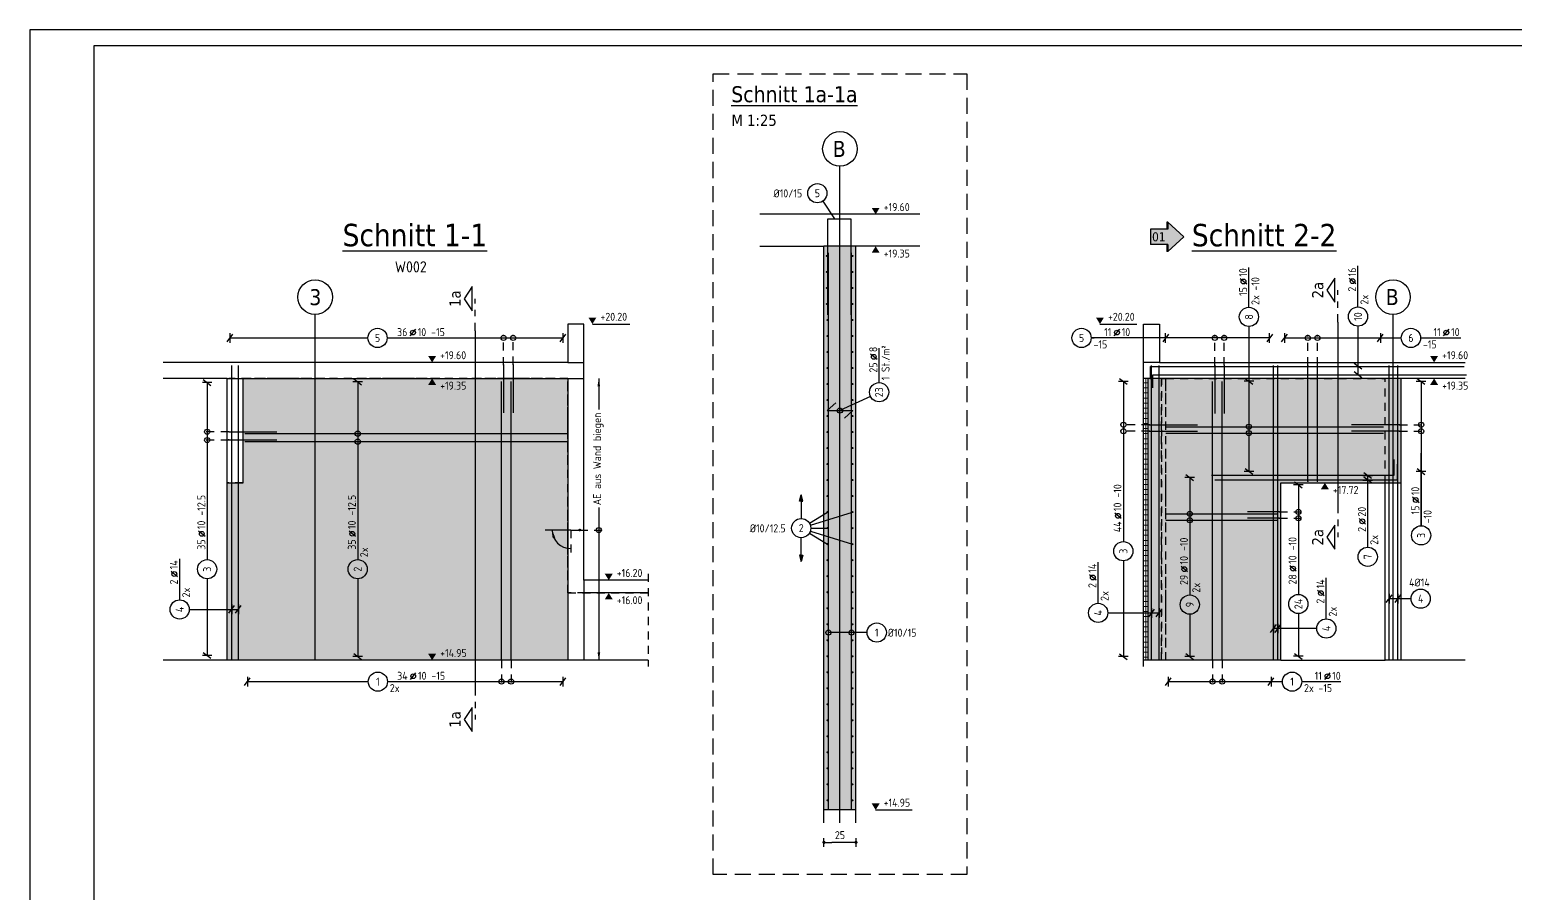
# Model space of a CAD drawing. Extents: x 0 to 76.6, y -11.8 to 29.7.
# Drawn here: x 0 to 23.21, y 16.22 to 29.7 of the extents above; entities that cross this region are included whole.
import ezdxf
from ezdxf.enums import TextEntityAlignment as Align

# ---------------------------------------------------------------- set-up
doc = ezdxf.new("R2010")
doc.units = 0
doc.header["$LTSCALE"] = 0.5
doc.header["$PDMODE"] = 35
doc.header["$PDSIZE"] = 0.15
for name, pattern in [('AUSGEZOGEN', [1000.01, 1000, 0.01]), ('DASHDOTSMALL', [1.05, 0.5, -0.25, 0.05, -0.25]), ('DOT', [0.175, 0.05, -0.125]), ('HIDDEN', [0.375, 0.25, -0.125]), ('STRICHLINIE', [0.75, 0.5, -0.25]), ('STRICHPUNKT2', [0.55, 0.25, -0.125, 0.05, -0.125]), ('VERDECKT', [0.375, 0.25, -0.125])]:
    doc.linetypes.add(name, pattern=pattern)
for name, color, linetype in [('ACHSEN', 7, 'Continuous'), ('AFU', 7, 'Continuous'), ('BETON', 7, 'Continuous'), ('DETAIL', 7, 'Continuous'), ('DRUEBER', 7, 'Continuous'), ('grau_dunkel', 7, 'Continuous'), ('grau_hell', 7, 'Continuous'), ('grau_mittel', 7, 'Continuous'), ('HILFE', 7, 'Continuous'), ('index', 7, 'Continuous'), ('koten', 7, 'Continuous'), ('MASSE', 7, 'Continuous'), ('OBJEKT', 7, 'Continuous'), ('RAHMEN', 7, 'Continuous'), ('RND', 7, 'Continuous'), ('RND_BILD', 7, 'Continuous'), ('SCHNITTE', 7, 'Continuous'), ('SFP_Achsen', 7, 'Continuous'), ('TEXT', 7, 'Continuous'), ('VERDECKT', 7, 'Continuous')]:
    doc.layers.add(name, color=color, linetype=linetype)
doc.layers.add('NOPLOT', color=7, linetype='Continuous', plot=False)
doc.layers.add('zila_01_rb_02_stb-fertig_05_schraff', color=144, linetype='Continuous', lineweight=9)
doc.styles.add('helv', font='tahoma.ttf')
doc.styles.add('txt', font='isocp.shx')
doc.linetypes.add('AFU_50K', pattern='A,0.15,["/",Standard,S=0.2,R=0,X=-0.01,Y=-0.1],0.07,["/",Standard,S=0.2,R=0,X=-0.01,Y=-0.1],0.15', length=0.37)
doc.linetypes.add('AFU_50L', pattern='A,0.75,["/",Standard,S=0.2,R=0,X=-0.01,Y=-0.1],0.07,["/",Standard,S=0.2,R=0,X=-0.01,Y=-0.1],0.75', length=1.57)
doc.linetypes.add('AFU_50M', pattern='A,0.45,["/",Standard,S=0.2,R=0,X=-0.01,Y=-0.1],0.07,["/",Standard,S=0.2,R=0,X=-0.01,Y=-0.1],0.45', length=0.97)
doc.dimstyles.new('DOT_I', dxfattribs={"dimscale": 0.5, "dimtxt": 0.25, "dimasz": 0.25, "dimexe": 0.1, "dimexo": 0.3, "dimgap": 0.1, "dimtad": 1, "dimdec": 3, "dimzin": 3, "dimtxsty": 'txt', "dimblk": 'DOT', "dimblk1": 'DOT', "dimblk2": 'DOT', "dimsah": 1, "dimcen": 0.1, "dimse1": 1, "dimse2": 1, "dimazin": 0, "dimtfac": 1, "dimtdec": 4, "dimtix": 1, "dimtmove": 2, "dimatfit": 3, "dimfxl": 0, "dimtvp": 1, "dimtolj": 1, "dimtzin": 0, "dimarcsym": 0})

# ---------------------------------------------------------------- blocks, each defined once
blk = doc.blocks.new('okrd_o')
at = {"layer": 'koten', "color": 7, "linetype": 'Continuous'}
blk.add_solid([(-0.125, 0.202), (0.125, 0.202), (0, 0)], dxfattribs=at)
at = {"layer": 'koten', "style": 'txt'}
blk.add_attdef('OKRD', (0.25, 0.1), '', height=0.25, dxfattribs=at)
blk = doc.blocks.new('okrd_u')
at = {"layer": 'koten', "color": 7, "linetype": 'Continuous'}
blk.add_solid([(-0.125, -0.202), (0.125, -0.202), (0, 0)], dxfattribs=at)
at = {"layer": 'koten', "style": 'txt'}
blk.add_attdef('OKRD', (0.25, -0.35), '', height=0.25, dxfattribs=at)
blk = doc.blocks.new('SCHN-2')
at = {"layer": 'SCHNITTE', "color": 6, "linetype": 'Continuous'}
blk.add_lwpolyline([(0.378, 0.088), (0, 0.34), (-0.378, 0.088)], close=True, dxfattribs=at)
at = {"layer": 'SCHNITTE', "color": 1, "linetype": 'DASHDOTSMALL', "style": 'helv'}
blk.add_attdef('SCHN-2', text='', height=0.35, dxfattribs=at).set_placement((0, 0.45), align=Align.CENTER)
blk = doc.blocks.new('PFEIL')
at = {"color": 7, "linetype": 'Continuous'}
blk.add_solid([(-1, -0.17), (-1, 0.17), (0, 0)], dxfattribs=at)
blk = doc.blocks.new('lei_gre')
at = {"layer": 'RND', "color": 7, "linetype": 'Continuous'}
for p, q in [((-0.09, -0.12), (0.09, 0.12)), ((0, 0.15), (0, -0.15))]:
    blk.add_line(p, q, dxfattribs=at)
blk = doc.blocks.new('RND_LEI')
at = {"layer": 'RND', "color": 7, "linetype": 'Continuous'}
blk.add_line((1.022, 0.066), (1.19, 0.27), dxfattribs=at)
for centre, radius in [((0, 0), 0.3), ((1.106, 0.168), 0.075)]:
    blk.add_circle(centre, radius, dxfattribs=at)
at = {"layer": 'RND', "color": 7, "linetype": 'Continuous', "style": 'txt'}
blk.add_attdef('POSL', text='', height=0.25, dxfattribs=at).set_placement((0, 0), align=Align.MIDDLE)
blk.add_attdef('ANZ', text='', height=0.25, dxfattribs=at).set_placement((0.931, 0.057), align=Align.RIGHT)
for tag, p in [('DUM', (1.253, 0.057)), ('ABSTD', (1.674, 0.057)), ('POSTXT', (0.374, -0.327))]:
    blk.add_attdef(tag, p, '', height=0.25, dxfattribs=at)
blk = doc.blocks.new('DOT')
at = {"layer": 'MASSE', "color": 7, "linetype": 'Continuous'}
for p, q in [((0, 0), (-1, 0)), ((0, 0.54), (0, -0.54))]:
    blk.add_line(p, q, dxfattribs=at)
at = {"layer": 'MASSE', "color": 7, "linetype": 'Continuous', "const_width": 0.2}
blk.add_lwpolyline([(-0.1, 0, 1), (0.1, 0, 1)], format="xyb", close=True, dxfattribs=at)
blk = doc.blocks.new('*D36')
at = {"layer": 'Defpoints', "color": 0, "linetype": 'AUSGEZOGEN', "transparency": 16777216}
for p in [(12.408, 17.011), (12.408, 17.011), (12.908, 17.011)]:
    blk.add_point(p, dxfattribs=at)
at = {"layer": 'MASSE', "color": 0, "linetype": 'AUSGEZOGEN', "lineweight": -2, "transparency": 16777216}
blk.add_line((12.783, 17.011), (12.533, 17.011), dxfattribs=at)
at = {"layer": 'MASSE', "color": 0, "linetype": 'AUSGEZOGEN', "lineweight": -2, "transparency": 16777216, "xscale": 0.125, "yscale": 0.125, "zscale": 0.125, "rotation": 180}
blk.add_blockref('DOT', (12.408, 17.011), dxfattribs=at)
at = {"layer": 'MASSE', "color": 0, "linetype": 'AUSGEZOGEN', "lineweight": -2, "transparency": 16777216, "xscale": 0.125, "yscale": 0.125, "zscale": 0.125}
blk.add_blockref('DOT', (12.908, 17.011), dxfattribs=at)
at = {"layer": 'MASSE', "color": 0, "linetype": 'AUSGEZOGEN', "transparency": 16777216, "insert": (12.658, 17.124), "char_height": 0.125, "attachment_point": 5, "style": 'txt'}
blk.add_mtext('\\A1;25', dxfattribs=at)
blk = doc.blocks.new('RND_HIN')
at = {"layer": 'RND', "color": 7, "linetype": 'Continuous'}
blk.add_circle((0, 0), 0.3, dxfattribs=at)
at = {"layer": 'RND', "color": 7, "linetype": 'Continuous', "style": 'txt'}
blk.add_attdef('POSI', text='', height=0.25, dxfattribs=at).set_placement((0, 0), align=Align.MIDDLE)
blk = doc.blocks.new('Pfeillinie')
at = {"layer": 'TEXT', "linetype": 'Continuous'}
blk.add_hatch(color=7, dxfattribs=at).paths.add_polyline_path([(0, 0), (-0.8, 0.2), (-0.8, 0), (-0.8, -0.2)])
at = {"layer": 'TEXT', "color": 7, "linetype": 'Continuous'}
for p, q in [((-0.8, 0), (-0.8, 0.2)), ((-0.8, 0.2), (0, 0)), ((-0.8, 0), (-0.8, -0.2)), ((-0.8, -0.2), (0, 0))]:
    blk.add_line(p, q, dxfattribs=at)
blk = doc.blocks.new('A1-35-0')
at = {"layer": 'RAHMEN'}
for p, q in [((118.9, 59.4), (0, 59.4)), ((0, 59.4), (0, 0))]:
    blk.add_line(p, q, dxfattribs=at)
at = {"layer": 'RAHMEN', "color": 5}
for p, q in [((118.4, 58.9), (2, 58.9)), ((2, 58.9), (2, 0.5))]:
    blk.add_line(p, q, dxfattribs=at)
blk = doc.blocks.new('hin_ind5')
at = {"layer": 'grau_hell', "linetype": 'AUSGEZOGEN'}
h = blk.add_hatch(color=9, dxfattribs=at)
h.dxf.hatch_style = 2
h.paths.add_polyline_path([(0, 0), (0.619, -0.577), (0.619, -0.3), (1.306, -0.3), (1.306, 0.3), (0.619, 0.3), (0.619, 0.577)])
h.paths.add_polyline_path([(0.34, -0.274), (1.311, -0.274), (1.311, 0.274), (0.34, 0.274)], flags=9)
at = {"layer": 'OBJEKT', "linetype": 'AUSGEZOGEN'}
for points in [[(0.619, 0.3), (0.66, 0.3), (0.66, 0.577), (0.619, 0.577)], [(0.619, -0.577), (0.66, -0.577), (0.66, -0.3), (0.619, -0.3)]]:
    blk.add_hatch(color=1, dxfattribs=at).paths.add_polyline_path(points)
at = {"layer": 'OBJEKT', "color": 1, "linetype": 'AUSGEZOGEN'}
for p, q in [((0, 0), (0.619, 0.577)), ((0, 0), (0.619, -0.577)), ((0.619, 0.577), (0.619, 0.3)), ((0.619, 0.577), (0.66, 0.577)), ((0.619, 0.3), (1.306, 0.3)), ((0.66, 0.577), (0.66, 0.3)), ((1.306, 0.3), (1.306, -0.3)), ((0.619, -0.3), (0.619, -0.577)), ((0.619, -0.3), (1.306, -0.3)), ((0.66, -0.3), (0.66, -0.577))]:
    blk.add_line(p, q, dxfattribs=at)
at = {"layer": 'OBJEKT', "color": 7, "linetype": 'AUSGEZOGEN'}
blk.add_line((0.619, -0.577), (0.66, -0.577), dxfattribs=at)
at = {"layer": 'index', "color": 1, "linetype": 'Continuous', "style": 'helv'}
blk.add_attdef('INDEX', text='', height=0.35, rotation=360, dxfattribs=at).set_placement((1.259, 0), align=Align.MIDDLE_RIGHT)

msp = doc.modelspace()

# ---------------------------------------------------------------- hatches: boundary and pattern name
at = {"layer": 'grau_dunkel'}
h = msp.add_hatch(color=21, dxfattribs=at)
h.paths.add_polyline_path([(21.4225, 24.255), (21.1725, 24.255), (21.1725, 22.625), (21.4225, 22.625)])
h.paths.add_polyline_path([(17.4725, 19.855), (17.6825, 19.855), (17.6825, 24.255), (17.4725, 24.255)])
h.paths.add_polyline_path([(17.7475, 24.255), (17.6825, 24.255), (17.6825, 19.855), (17.7475, 19.855)])
at = {"layer": 'grau_hell'}
for points in [[(3.3341, 24.255), (3.3341, 22.625), (3.0841, 22.625), (3.0841, 19.855), (8.4091, 19.855), (8.4091, 24.255)], [(21.1725, 22.625), (21.1725, 24.255), (17.7475, 24.255), (17.7475, 19.855), (19.5475, 19.855), (19.5475, 22.625)]]:
    msp.add_hatch(color=9, dxfattribs=at).paths.add_polyline_path(points)
at = {"layer": 'grau_mittel'}
msp.add_hatch(color=61, dxfattribs=at).paths.add_polyline_path([(12.408, 17.5178), (12.908, 17.5178), (12.908, 26.3178), (12.408, 26.3178)])
at = {"layer": 'zila_01_rb_02_stb-fertig_05_schraff', "linetype": 'AUSGEZOGEN'}
h = msp.add_hatch(dxfattribs=at)
h.set_pattern_fill('ANSI37', color=102, scale=0.025, angle=-45)
h.set_pattern_definition([(0, (-61.06712, -12.80148), (2e-17, 0.079375), []), (90, (-61.06712, -12.80148), (-0.079375, 3e-17), [])])
h.paths.add_polyline_path([(17.4725, 24.255), (17.3975, 24.255), (17.3975, 19.855), (17.4725, 19.855)])

# ---------------------------------------------------------------- linework, layer by layer
at = {"layer": 'ACHSEN', "color": 140, "linetype": 'AUSGEZOGEN'}
for p, q in [((12.658, 17.3178), (12.658, 27.5678)), ((4.4591, 19.855), (4.4591, 25.255)), ((21.2975, 19.855), (21.2975, 25.255))]:
    msp.add_line(p, q, dxfattribs=at)
at = {"layer": 'AFU', "color": 8, "linetype": 'AFU_50K'}
for p, q in [((12.908, 26.3178), (12.408, 26.3178)), ((8.4091, 24.505), (8.6591, 24.505)), ((17.6475, 24.505), (17.3975, 24.505)), ((3.0841, 22.625), (3.3341, 22.625)), ((21.1725, 22.625), (21.4225, 22.625)), ((21.4225, 19.855), (21.1725, 19.855)), ((12.908, 17.5178), (12.408, 17.5178))]:
    msp.add_line(p, q, dxfattribs=at)
at = {"layer": 'AFU', "color": 8, "linetype": 'AFU_50L'}
for p, q in [((3.0841, 24.255), (8.6591, 24.255)), ((8.4091, 24.255), (8.4091, 19.855)), ((21.4225, 24.255), (17.4725, 24.255)), ((8.6591, 21.105), (8.6591, 19.855)), ((9.6591, 20.905), (8.6591, 20.905)), ((9.6591, 19.855), (3.0841, 19.855)), ((19.5475, 19.855), (17.4725, 19.855))]:
    msp.add_line(p, q, dxfattribs=at)
at = {"layer": 'AFU', "color": 8, "linetype": 'AFU_50M'}
msp.add_line((3.3341, 22.625), (3.3341, 24.255), dxfattribs=at)
at = {"layer": 'BETON', "color": 6, "linetype": 'AUSGEZOGEN'}
for p, q in [((13.908, 26.8178), (11.408, 26.8178)), ((11.408, 26.3178), (12.408, 26.3178)), ((12.408, 17.3178), (12.408, 26.3178)), ((12.908, 17.3178), (12.908, 26.3178)), ((13.908, 26.3178), (12.908, 26.3178)), ((8.6591, 25.105), (8.4091, 25.105)), ((8.4091, 25.105), (8.4091, 24.505)), ((8.6591, 21.105), (8.6591, 25.105)), ((17.3975, 19.755), (17.3975, 25.105)), ((17.3975, 25.105), (17.6475, 25.105)), ((17.6475, 25.105), (17.6475, 24.505)), ((8.4091, 24.505), (2.0841, 24.505)), ((17.6475, 24.505), (22.4225, 24.505)), ((3.0841, 24.255), (2.0841, 24.255)), ((3.0841, 19.855), (3.0841, 24.255)), ((17.4725, 24.255), (17.3975, 24.255)), ((17.4725, 19.855), (17.4725, 24.255)), ((21.4225, 19.855), (21.4225, 24.255)), ((22.4225, 24.255), (21.4225, 24.255)), ((19.5475, 22.625), (21.1725, 22.625)), ((19.5475, 19.855), (19.5475, 22.625)), ((21.1725, 19.855), (21.1725, 22.625)), ((9.6591, 21.105), (8.6591, 21.105)), ((3.0841, 19.855), (2.0841, 19.855)), ((17.4725, 19.855), (17.3975, 19.855)), ((19.5475, 19.855), (21.1725, 19.855)), ((22.4225, 19.855), (21.4225, 19.855))]:
    msp.add_line(p, q, dxfattribs=at)
at = {"layer": 'DETAIL', "color": 102, "linetype": 'STRICHLINIE'}
msp.add_lwpolyline([(14.6383, 29.0115), (14.6383, 16.5097), (10.6795, 16.5097), (10.6795, 29.0115)], close=True, dxfattribs=at)
at = {"layer": 'DRUEBER', "color": 7, "linetype": 'DOT'}
for p, q in [((8.4091, 24.255), (3.0841, 24.255)), ((8.4091, 20.905), (8.4091, 24.255)), ((21.4225, 24.255), (17.6825, 24.255)), ((17.6825, 24.255), (17.6825, 19.855)), ((17.7475, 19.855), (17.7475, 24.255)), ((9.6591, 20.905), (8.4091, 20.905))]:
    msp.add_line(p, q, dxfattribs=at)
at = {"layer": 'HILFE', "color": 102, "linetype": 'AUSGEZOGEN'}
for p, q in [((8.7906, 25.105), (9.3741, 25.105)), ((16.7194, 25.105), (17.2946, 25.105)), ((13.2153, 17.5178), (13.7857, 17.5178))]:
    msp.add_line(p, q, dxfattribs=at)
at = {"layer": 'HILFE', "color": 102, "linetype": 'HIDDEN'}
msp.add_line((9.6591, 21.205), (9.6591, 19.755), dxfattribs=at)
at = {"layer": 'NOPLOT', "color": 191, "linetype": 'AUSGEZOGEN'}
for p, q in [((20.4334, 25.1334), (20.4334, 22.2756)), ((6.9573, 25.0002), (6.9573, 19.4289))]:
    msp.add_line(p, q, dxfattribs=at)
at = {"layer": 'RND', "color": 102, "linetype": 'AUSGEZOGEN'}
for p, q in [((12.3878, 27.0221), (12.57, 26.7478)), ((20.75, 25.0715), (20.75, 24.3107)), ((13.1343, 23.9745), (12.658, 23.7528)), ((20.9026, 22.2607), (20.9026, 22.7382)), ((12.1809, 21.9956), (12.462, 22.1674)), ((12.1961, 21.9621), (12.854, 22.1674)), ((12.1809, 21.8392), (12.462, 21.6674)), ((12.1961, 21.8727), (12.854, 21.6674)), ((12.2029, 21.9174), (12.462, 21.9174)), ((21.5799, 20.8154), (21.2372, 20.8154)), ((2.493, 20.648), (3.2605, 20.648)), ((16.8414, 20.5938), (17.6431, 20.5938)), ((13.0822, 20.2872), (12.478, 20.2872)), ((20.1053, 20.3503), (19.4305, 20.3503))]:
    msp.add_line(p, q, dxfattribs=at)
at = {"layer": 'RND', "color": 7, "linetype": 'AUSGEZOGEN'}
for p, q in [((20.75, 25.3715), (20.75, 26.0115)), ((19.0464, 25.3659), (19.0464, 25.9891)), ((19.0464, 25.0659), (19.0464, 24.2114)), ((3.1272, 24.8874), (5.2844, 24.8874)), ((5.5844, 24.8874), (8.3296, 24.8874)), ((17.745, 24.8874), (16.5823, 24.8874)), ((16.5823, 24.8874), (16.6308, 24.8874)), ((19.3688, 24.8874), (17.745, 24.8874)), ((19.6024, 24.8874), (21.1012, 24.8874)), ((21.1012, 24.8874), (21.4274, 24.8874)), ((21.7274, 24.8874), (22.3571, 24.8874)), ((13.2695, 24.1894), (13.2695, 24.7294)), ((2.7719, 24.1918), (2.7719, 21.4256)), ((5.1236, 24.2022), (5.1236, 21.4265)), ((17.0848, 24.209), (17.0848, 21.7071)), ((19.0464, 24.2114), (19.0464, 22.8043)), ((21.7367, 24.2096), (21.7367, 22.8022)), ((21.7367, 21.9542), (21.7367, 23.0905)), ((21.7367, 22.8022), (21.7367, 21.9542)), ((18.1223, 22.7088), (18.1223, 20.8735)), ((19.819, 22.5936), (19.819, 20.8827)), ((20.9026, 21.6207), (20.9026, 22.2607)), ((2.343, 20.798), (2.343, 21.438)), ((16.6914, 20.7438), (16.6914, 21.3838)), ((17.0848, 21.4071), (17.0848, 19.9115)), ((2.7719, 21.1256), (2.7719, 19.9296)), ((5.1236, 21.1265), (5.1236, 19.9126)), ((20.2553, 20.5003), (20.2553, 21.1403)), ((18.1223, 20.5735), (18.1223, 19.9127)), ((19.819, 20.5827), (19.819, 19.9176)), ((3.4006, 19.5207), (5.2888, 19.5207)), ((5.5888, 19.5207), (8.3299, 19.5207)), ((17.786, 19.5207), (19.3924, 19.5207)), ((19.3924, 19.5207), (19.5706, 19.5207)), ((19.8706, 19.5207), (20.4803, 19.5207))]:
    msp.add_line(p, q, dxfattribs=at)
at = {"layer": 'RND', "color": 102, "linetype": 'VERDECKT'}
for p, q in [((7.4019, 24.4638), (7.4019, 24.9374)), ((7.5519, 24.47), (7.5519, 24.9374)), ((18.5119, 24.46), (18.5119, 24.9374)), ((18.6619, 24.46), (18.6619, 24.9374)), ((19.9657, 24.46), (19.9657, 24.9374)), ((20.1157, 24.46), (20.1157, 24.9374)), ((17.4925, 23.5311), (17.0366, 23.5311)), ((21.3975, 23.5311), (21.7867, 23.5311)), ((3.1091, 23.423), (2.7219, 23.423)), ((3.1091, 23.2918), (2.7219, 23.2918)), ((17.4925, 23.4311), (17.0366, 23.4311)), ((21.3975, 23.4311), (21.7867, 23.4311)), ((19.5225, 22.1712), (19.869, 22.1712)), ((19.5225, 22.0712), (19.869, 22.0712)), ((8.5922, 21.8879), (8.9399, 21.8879)), ((7.369, 19.855), (7.369, 19.4707)), ((7.519, 19.855), (7.519, 19.4707)), ((18.479, 19.855), (18.479, 19.4707)), ((18.629, 19.855), (18.629, 19.4707))]:
    msp.add_line(p, q, dxfattribs=at)
at = {"layer": 'RND', "color": 7, "linetype": 'VERDECKT'}
msp.add_line((8.4524, 21.8879), (8.5922, 21.8879), dxfattribs=at)
at = {"layer": 'RND', "color": 1, "linetype": 'AUSGEZOGEN'}
for points in [[(12.468, 25.2478), (12.468, 26.7478), (12.828, 26.7478), (12.828, 25.2478)], [(12.478, 17.5178), (12.478, 26.2178)], [(12.838, 17.5178), (12.838, 26.2178)], [(3.1558, 19.855), (3.1558, 24.455)], [(3.2605, 19.855), (3.2605, 24.455)], [(7.4019, 24.47), (7.4019, 23.72)], [(7.5519, 24.47), (7.5519, 23.72)], [(17.5107, 24.2424), (17.5107, 24.4424), (22.4107, 24.4424)], [(17.5265, 19.855), (17.5265, 24.455)], [(17.6431, 19.855), (17.6431, 24.455)], [(18.5119, 24.46), (18.5119, 23.71)], [(18.6619, 24.46), (18.6619, 23.71)], [(19.4305, 19.855), (19.4305, 24.455)], [(19.5005, 19.855), (19.5005, 24.455)], [(19.9657, 22.65), (19.9657, 24.46)], [(20.1157, 22.65), (20.1157, 24.46)], [(21.2372, 19.855), (21.2372, 24.455)], [(21.375, 19.855), (21.375, 24.455)], [(7.369, 19.855), (7.369, 24.205)], [(7.519, 19.855), (7.519, 24.205)], [(17.548, 24.1107), (17.548, 24.3107), (22.448, 24.3107)], [(18.479, 19.855), (18.479, 24.205)], [(18.629, 19.855), (18.629, 24.205)], [(12.5923, 23.8723), (12.458, 23.7528), (12.858, 23.7528), (12.7277, 23.6321)], [(17.4925, 23.5311), (18.2425, 23.5311)], [(17.7475, 23.5011), (21.1475, 23.5011)], [(21.3975, 23.5311), (20.6475, 23.5311)], [(3.1091, 23.423), (3.8591, 23.423)], [(3.1091, 23.298), (3.8591, 23.298)], [(3.3591, 23.393), (8.4091, 23.393)], [(3.3591, 23.268), (8.4091, 23.268)], [(17.4925, 23.4311), (18.2425, 23.4311)], [(17.7475, 23.4011), (21.1475, 23.4011)], [(21.3975, 23.4311), (20.6475, 23.4311)], [(21.3118, 22.9882), (21.3118, 22.7382), (18.4618, 22.7382)], [(21.3618, 22.9182), (21.3618, 22.6682), (18.5118, 22.6682)], [(17.7475, 22.1411), (19.4975, 22.1411)], [(19.5225, 22.1712), (19.0225, 22.1712)], [(19.5225, 22.0712), (19.0225, 22.0712)], [(8.4524, 21.8879), (8.0524, 21.8879)], [(17.7475, 22.0411), (19.4975, 22.0411)]]:
    msp.add_lwpolyline(points, dxfattribs=at)
at = {"layer": 'RND', "color": 7, "linetype": 'AUSGEZOGEN'}
for points, const_width in [([(12.444, 26.1674, 1), (12.46, 26.1674, 1)], 0.016), ([(12.862, 26.1674, -1), (12.846, 26.1674, -1)], 0.016), ([(12.444, 25.9174, 1), (12.46, 25.9174, 1)], 0.016), ([(12.862, 25.9174, -1), (12.846, 25.9174, -1)], 0.016), ([(12.444, 25.6674, 1), (12.46, 25.6674, 1)], 0.016), ([(12.862, 25.6674, -1), (12.846, 25.6674, -1)], 0.016), ([(12.444, 25.4174, 1), (12.46, 25.4174, 1)], 0.016), ([(12.862, 25.4174, -1), (12.846, 25.4174, -1)], 0.016), ([(12.454, 25.1674, 1), (12.47, 25.1674, 1)], 0.016), ([(12.862, 25.1674, -1), (12.846, 25.1674, -1)], 0.016), ([(12.454, 24.9174, 1), (12.47, 24.9174, 1)], 0.016), ([(12.862, 24.9174, -1), (12.846, 24.9174, -1)], 0.016), ([(12.454, 24.6674, 1), (12.47, 24.6674, 1)], 0.016), ([(12.862, 24.6674, -1), (12.846, 24.6674, -1)], 0.016), ([(7.4019, 24.4763, 1), (7.4019, 24.4638, 1)], 0.0125), ([(7.5519, 24.4763, 1), (7.5519, 24.4638, 1)], 0.0125), ([(12.454, 24.4174, 1), (12.47, 24.4174, 1)], 0.016), ([(12.862, 24.4174, -1), (12.846, 24.4174, -1)], 0.016), ([(18.5119, 24.4663, 1), (18.5119, 24.4538, 1)], 0.0125), ([(18.6619, 24.4663, 1), (18.6619, 24.4538, 1)], 0.0125), ([(19.9657, 24.4663, 1), (19.9657, 24.4538, 1)], 0.0125), ([(20.1157, 24.4663, 1), (20.1157, 24.4538, 1)], 0.0125), ([(12.454, 24.1674, 1), (12.47, 24.1674, 1)], 0.016), ([(12.862, 24.1674, -1), (12.846, 24.1674, -1)], 0.016), ([(12.454, 23.9174, 1), (12.47, 23.9174, 1)], 0.016), ([(12.862, 23.9174, -1), (12.846, 23.9174, -1)], 0.016), ([(12.454, 23.6674, 1), (12.47, 23.6674, 1)], 0.016), ([(12.862, 23.6674, -1), (12.846, 23.6674, -1)], 0.016), ([(17.4925, 23.5374, 1), (17.4925, 23.5249, 1)], 0.0125), ([(17.4925, 23.4374, 1), (17.4925, 23.4249, 1)], 0.0125), ([(21.3975, 23.5374, -1), (21.3975, 23.5249, -1)], 0.0125), ([(21.3975, 23.4374, -1), (21.3975, 23.4249, -1)], 0.0125), ([(3.1091, 23.4293, 1), (3.1091, 23.4168, 1)], 0.0125), ([(3.1091, 23.3043, 1), (3.1091, 23.2918, 1)], 0.0125), ([(12.454, 23.4174, 1), (12.47, 23.4174, 1)], 0.016), ([(12.862, 23.4174, -1), (12.846, 23.4174, -1)], 0.016), ([(12.454, 23.1674, 1), (12.47, 23.1674, 1)], 0.016), ([(12.862, 23.1674, -1), (12.846, 23.1674, -1)], 0.016), ([(12.454, 22.9174, 1), (12.47, 22.9174, 1)], 0.016), ([(12.862, 22.9174, -1), (12.846, 22.9174, -1)], 0.016), ([(12.454, 22.6674, 1), (12.47, 22.6674, 1)], 0.016), ([(12.862, 22.6674, -1), (12.846, 22.6674, -1)], 0.016), ([(19.9657, 22.6563, 1), (19.9657, 22.6438, 1)], 0.0125), ([(20.1157, 22.6563, 1), (20.1157, 22.6438, 1)], 0.0125), ([(12.454, 22.4174, 1), (12.47, 22.4174, 1)], 0.016), ([(12.862, 22.4174, -1), (12.846, 22.4174, -1)], 0.016), ([(12.454, 22.1674, 1), (12.47, 22.1674, 1)], 0.016), ([(12.862, 22.1674, -1), (12.846, 22.1674, -1)], 0.016), ([(19.5225, 22.1775, -1), (19.5225, 22.165, -1)], 0.0125), ([(19.5225, 22.0775, -1), (19.5225, 22.065, -1)], 0.0125), ([(12.454, 21.9174, 1), (12.47, 21.9174, 1)], 0.016), ([(12.862, 21.9174, -1), (12.846, 21.9174, -1)], 0.016), ([(12.454, 21.6674, 1), (12.47, 21.6674, 1)], 0.016), ([(12.862, 21.6674, -1), (12.846, 21.6674, -1)], 0.016), ([(12.454, 21.4174, 1), (12.47, 21.4174, 1)], 0.016), ([(12.862, 21.4174, -1), (12.846, 21.4174, -1)], 0.016), ([(12.454, 21.1674, 1), (12.47, 21.1674, 1)], 0.016), ([(12.862, 21.1674, -1), (12.846, 21.1674, -1)], 0.016), ([(12.454, 20.9174, 1), (12.47, 20.9174, 1)], 0.016), ([(12.862, 20.9174, -1), (12.846, 20.9174, -1)], 0.016), ([(12.454, 20.6674, 1), (12.47, 20.6674, 1)], 0.016), ([(12.862, 20.6674, -1), (12.846, 20.6674, -1)], 0.016), ([(12.454, 20.4174, 1), (12.47, 20.4174, 1)], 0.016), ([(12.862, 20.4174, -1), (12.846, 20.4174, -1)], 0.016), ([(12.454, 20.1674, 1), (12.47, 20.1674, 1)], 0.016), ([(12.862, 20.1674, -1), (12.846, 20.1674, -1)], 0.016), ([(12.454, 19.9174, 1), (12.47, 19.9174, 1)], 0.016), ([(12.862, 19.9174, -1), (12.846, 19.9174, -1)], 0.016), ([(12.454, 19.6674, 1), (12.47, 19.6674, 1)], 0.016), ([(12.862, 19.6674, -1), (12.846, 19.6674, -1)], 0.016), ([(12.454, 19.4174, 1), (12.47, 19.4174, 1)], 0.016), ([(12.862, 19.4174, -1), (12.846, 19.4174, -1)], 0.016), ([(12.454, 19.1674, 1), (12.47, 19.1674, 1)], 0.016), ([(12.862, 19.1674, -1), (12.846, 19.1674, -1)], 0.016), ([(12.454, 18.9174, 1), (12.47, 18.9174, 1)], 0.016), ([(12.862, 18.9174, -1), (12.846, 18.9174, -1)], 0.016), ([(12.454, 18.6674, 1), (12.47, 18.6674, 1)], 0.016), ([(12.862, 18.6674, -1), (12.846, 18.6674, -1)], 0.016), ([(12.454, 18.4174, 1), (12.47, 18.4174, 1)], 0.016), ([(12.862, 18.4174, -1), (12.846, 18.4174, -1)], 0.016), ([(12.454, 18.1674, 1), (12.47, 18.1674, 1)], 0.016), ([(12.862, 18.1674, -1), (12.846, 18.1674, -1)], 0.016), ([(12.454, 17.9174, 1), (12.47, 17.9174, 1)], 0.016), ([(12.862, 17.9174, -1), (12.846, 17.9174, -1)], 0.016), ([(12.454, 17.6674, 1), (12.47, 17.6674, 1)], 0.016), ([(12.862, 17.6674, -1), (12.846, 17.6674, -1)], 0.016)]:
    msp.add_lwpolyline(points, format="xyb", close=True, dxfattribs=dict(at, const_width=const_width))
at = {"layer": 'RND', "color": 102, "linetype": 'AUSGEZOGEN'}
for points in [[(8.8899, 24.255), (8.8899, 23.772)], [(12.0529, 22.4398), (12.0529, 22.0674)], [(8.8899, 22.2391), (8.8899, 19.855)], [(12.0529, 21.395), (12.0529, 21.7674)]]:
    msp.add_lwpolyline(points, dxfattribs=at)
at = {"layer": 'RND', "color": 7, "linetype": 'VERDECKT'}
msp.add_lwpolyline([(8.4524, 21.8879), (8.4524, 21.4879)], dxfattribs=at)
at = {"layer": 'RND', "color": 7, "linetype": 'AUSGEZOGEN'}
for centre in [(7.4019, 24.8874), (7.5519, 24.8874), (18.5119, 24.8874), (18.6619, 24.8874), (19.9657, 24.8874), (20.1157, 24.8874), (12.658, 23.7528), (2.7719, 23.423), (17.0866, 23.5311), (17.0866, 23.4311), (19.0464, 23.5011), (19.0464, 23.4011), (21.7367, 23.5311), (21.7367, 23.4311), (2.7719, 23.2918), (5.1236, 23.393), (5.1236, 23.268), (18.1223, 22.1411), (18.1223, 22.0411), (19.819, 22.1712), (19.819, 22.0712), (8.8899, 21.8879), (12.478, 20.2872), (12.838, 20.2872), (7.369, 19.5207), (7.519, 19.5207), (18.479, 19.5207), (18.629, 19.5207)]:
    msp.add_circle(centre, 0.04, dxfattribs=at)
at = {"layer": 'RND', "color": 7, "linetype": 'VERDECKT'}
msp.add_circle((8.5922, 21.8879), 0.012, dxfattribs=at)
at = {"layer": 'RND', "color": 102, "linetype": 'AUSGEZOGEN'}
msp.add_arc((8.4524, 21.8879), 0.2904, 180, 270, dxfattribs=at)
at = {"layer": 'SCHNITTE', "color": 6, "linetype": 'STRICHPUNKT2'}
for p, q in [((20.4334, 25.1334), (20.4334, 25.6334)), ((6.9573, 25.0002), (6.9573, 25.5002)), ((20.4334, 22.2756), (20.4334, 21.7756)), ((6.9573, 19.4289), (6.9573, 18.9289))]:
    msp.add_line(p, q, dxfattribs=at)
at = {"layer": 'SFP_Achsen', "color": 7, "linetype": 'AUSGEZOGEN'}
for centre in [(12.658, 27.8383), (4.4591, 25.5255), (21.2975, 25.5255)]:
    msp.add_circle(centre, 0.2705, dxfattribs=at)
at = {"layer": 'VERDECKT', "color": 7, "linetype": 'VERDECKT'}
for p, q in [((8.4091, 24.255), (3.3341, 24.255)), ((3.3341, 22.625), (3.3341, 24.255)), ((8.4091, 20.905), (8.4091, 24.255)), ((17.7475, 24.255), (21.1725, 24.255)), ((8.4091, 20.905), (9.6591, 20.905))]:
    msp.add_line(p, q, dxfattribs=at)
at = {"layer": 'VERDECKT', "color": 7, "linetype": 'HIDDEN'}
for p, q in [((17.6825, 19.855), (17.6825, 24.255)), ((17.6825, 24.255), (17.7475, 24.255)), ((17.7475, 19.855), (17.7475, 24.255)), ((21.1725, 22.625), (21.1725, 24.255)), ((3.3341, 22.625), (3.0841, 22.625))]:
    msp.add_line(p, q, dxfattribs=at)

# ---------------------------------------------------------------- block references
at = {"layer": 'koten', "color": 7, "linetype": 'AUSGEZOGEN', "xscale": 0.5, "yscale": 0.5, "zscale": 0.5}
for name, p, values in [('okrd_o', (13.2153, 26.8178), {'OKRD': '+19.60'}), ('okrd_u', (13.2153, 26.3178), {'OKRD': '+19.35'}), ('okrd_o', (8.7906, 25.105), {'OKRD': '+20.20'}), ('okrd_o', (16.7194, 25.105), {'OKRD': '+20.20'}), ('okrd_o', (6.2868, 24.505), {'OKRD': '+19.60'}), ('okrd_o', (21.9396, 24.505), {'OKRD': '+19.60'}), ('okrd_u', (6.2868, 24.255), {'OKRD': '+19.35'}), ('okrd_u', (21.9396, 24.255), {'OKRD': '+19.35'}), ('okrd_u', (20.2331, 22.625), {'OKRD': '+17.72'}), ('okrd_o', (9.0458, 21.105), {'OKRD': '+16.20'}), ('okrd_u', (9.0458, 20.905), {'OKRD': '+16.00'}), ('okrd_o', (6.2868, 19.855), {'OKRD': '+14.95'}), ('okrd_o', (13.2153, 17.5178), {'OKRD': '+14.95'})]:
    msp.add_blockref(name, p, dxfattribs=at).add_auto_attribs(values)
at = {"layer": 'RAHMEN', "color": 7, "xscale": 0.5, "yscale": 0.5, "zscale": 0.5}
msp.add_blockref('A1-35-0', (0, 0), dxfattribs=at)
at = {"layer": 'RND', "color": 7, "linetype": 'AUSGEZOGEN', "xscale": 0.5, "yscale": 0.5, "zscale": 0.5}
for name, p, values in [('RND_HIN', (12.3048, 27.147), {'POSI': '5'}), ('RND_LEI', (5.4344, 24.8874), {'POSL': '5', 'DUM': '10', 'ANZ': '36', 'ABSTD': '-15'}), ('RND_LEI', (16.4323, 24.8874), {'POSL': '5', 'DUM': '10', 'ANZ': '11', 'POSTXT': '-15'}), ('RND_LEI', (21.5774, 24.8874), {'POSL': '6', 'DUM': '10', 'ANZ': '11', 'POSTXT': '-15'}), ('RND_HIN', (12.0529, 21.9174), {'POSI': '2'}), ('RND_HIN', (21.7299, 20.8154), {'POSI': '4'}), ('RND_HIN', (13.2322, 20.2872), {'POSI': '1'}), ('RND_LEI', (5.4388, 19.5207), {'POSL': '1', 'DUM': '10', 'ANZ': '34', 'ABSTD': '-15', 'POSTXT': '2x'}), ('RND_LEI', (19.7206, 19.5207), {'POSL': '1', 'DUM': '10', 'ANZ': '11', 'POSTXT': '2x -15'})]:
    msp.add_blockref(name, p, dxfattribs=at).add_auto_attribs(values)
at = {"layer": 'RND', "color": 7, "linetype": 'AUSGEZOGEN', "xscale": 0.5, "yscale": 0.5, "zscale": 0.5, "rotation": 90}
for p, values in [((19.0464, 25.2159), {'POSL': '8', 'DUM': '10', 'ANZ': '15', 'POSTXT': '2x -10'}), ((20.75, 25.2215), {'POSL': '10', 'DUM': '16', 'ANZ': '2', 'POSTXT': '2x'}), ((13.2695, 24.0394), {'POSL': '23', 'DUM': '8', 'ANZ': '25', 'POSTXT': '1 St./m²'}), ((17.0848, 21.5571), {'POSL': '3', 'DUM': '10', 'ANZ': '44', 'ABSTD': '-10'}), ((21.7367, 21.8042), {'POSL': '3', 'DUM': '10', 'ANZ': '15', 'POSTXT': '-10'}), ((2.7719, 21.2756), {'POSL': '3', 'DUM': '10', 'ANZ': '35', 'ABSTD': '-12.5'}), ((5.1236, 21.2765), {'POSL': '2', 'DUM': '10', 'ANZ': '35', 'ABSTD': '-12.5', 'POSTXT': '2x'}), ((20.9026, 21.4707), {'POSL': '7', 'DUM': '20', 'ANZ': '2', 'POSTXT': '2x'}), ((18.1223, 20.7235), {'POSL': '9', 'DUM': '10', 'ANZ': '29', 'ABSTD': '-10', 'POSTXT': '2x'}), ((19.819, 20.7327), {'POSL': '24', 'DUM': '10', 'ANZ': '28', 'ABSTD': '-10'}), ((2.343, 20.648), {'POSL': '4', 'DUM': '14', 'ANZ': '2', 'POSTXT': '2x'}), ((16.6914, 20.5938), {'POSL': '4', 'DUM': '14', 'ANZ': '2', 'POSTXT': '2x'}), ((20.2553, 20.3503), {'POSL': '4', 'DUM': '14', 'ANZ': '2', 'POSTXT': '2x'})]:
    msp.add_blockref('RND_LEI', p, dxfattribs=at).add_auto_attribs(values)
at = {"layer": 'RND', "color": 7, "linetype": 'AUSGEZOGEN', "xscale": 0.5, "yscale": 0.5, "zscale": 0.5}
for p in [(3.1272, 24.8874), (8.3296, 24.8874), (19.6024, 24.8874), (21.1012, 24.8874), (21.2372, 20.8154), (21.375, 20.8154), (3.1558, 20.648), (3.2605, 20.648), (17.5265, 20.5938), (17.6431, 20.5938), (19.4305, 20.3503), (19.5005, 20.3503), (3.4006, 19.5207), (8.3299, 19.5207), (17.786, 19.5207), (19.3924, 19.5207)]:
    msp.add_blockref('lei_gre', p, dxfattribs=at)
for p, rotation in [((17.745, 24.8874), 180), ((19.3688, 24.8874), 180), ((20.75, 24.4424), 90), ((2.7719, 24.1918), 270), ((5.1236, 24.2022), 270), ((17.0848, 24.209), 270), ((19.0464, 24.2114), 270), ((20.75, 24.3107), 90), ((21.7367, 24.2096), 270), ((18.1223, 22.7088), 270), ((19.0464, 22.8043), 270), ((20.9026, 22.7382), 90), ((21.7367, 22.8022), 270), ((19.819, 22.5936), 270), ((20.9026, 22.6682), 90), ((2.7719, 19.9296), 270), ((19.819, 19.9176), 270), ((5.1236, 19.9126), 270), ((17.0848, 19.9115), 270), ((18.1223, 19.9127), 270)]:
    msp.add_blockref('lei_gre', p, dxfattribs=dict(at, rotation=rotation))
at = {"layer": 'RND', "color": 102, "linetype": 'AUSGEZOGEN'}
for name, p, xscale, yscale, zscale, rotation in [('PFEIL', (8.8899, 24.255), -0.125, 0.125, 0.125, 270), ('Pfeillinie', (12.0529, 22.4398), 0.125, 0.125, 0.125, 90.00000000000001), ('PFEIL', (8.162, 21.8879), -0.1250000000000026, 0.1250000000000026, 0.1250000000000026, 282.2409790208733), ('Pfeillinie', (12.0529, 21.395), -0.125, 0.125, 0.125, 90), ('PFEIL', (8.892, 19.855), 0.125, 0.125, 0.125, 270)]:
    msp.add_blockref(name, p, dxfattribs=dict(at, xscale=xscale, yscale=yscale, zscale=zscale, rotation=rotation))
at = {"layer": 'RND_BILD', "color": 7, "linetype": 'AUSGEZOGEN'}
ref = msp.add_blockref('hin_ind5', (18.0295, 26.4668), dxfattribs=dict(at, xscale=-0.4, yscale=0.4, zscale=0.4))
ref.add_attrib('INDEX', '01', dxfattribs={"layer": 'index', "color": 1, "linetype": 'Continuous', "height": 0.14, "style": 'helv'}).set_placement((17.7438, 26.4668), align=Align.MIDDLE_RIGHT)
at = {"layer": 'SCHNITTE', "color": 6, "linetype": 'STRICHPUNKT2', "xscale": 0.5, "yscale": 0.5, "zscale": 0.5, "rotation": 90}
for p, values in [((20.4334, 25.6334), {'SCHN-2': '2a'}), ((6.9573, 25.5002), {'SCHN-2': '1a'}), ((20.4334, 21.7756), {'SCHN-2': '2a'}), ((6.9573, 18.9289), {'SCHN-2': '1a'})]:
    msp.add_blockref('SCHN-2', p, dxfattribs=at).add_auto_attribs(values)

# ---------------------------------------------------------------- texts
at = {"layer": 'SFP_Achsen', "color": 6, "linetype": 'AUSGEZOGEN', "style": 'helv'}
for s, p in [('B', (12.5439, 27.7139)), ('3', (4.3685, 25.3993)), ('B', (21.1835, 25.4011))]:
    msp.add_text(s, height=0.25, dxfattribs=at).set_placement(p)
at = {"layer": 'TEXT', "color": 6, "linetype": 'AUSGEZOGEN', "style": 'helv'}
msp.add_text('%%USchnitt 1a-1a', height=0.25, dxfattribs=at).set_placement((10.9592, 28.5681))
at = {"layer": 'TEXT', "color": 1, "linetype": 'AUSGEZOGEN'}
for s, style, p in [('M 1:25', 'helv', (10.9627, 28.1984)), ('W002', 'txt', (5.7038, 25.9099))]:
    msp.add_text(s, height=0.175, dxfattribs=dict(at, style=style)).set_placement(p)
at = {"layer": 'TEXT', "color": 7, "linetype": 'AUSGEZOGEN', "style": 'txt'}
for s, p in [('%%C10/15', (11.6193, 27.0819)), ('%%C10/12.5', (11.2493, 21.8523)), ('4%%C14', (21.5489, 21.0055)), ('%%C10/15', (13.404, 20.2221))]:
    msp.add_text(s, height=0.125, dxfattribs=at).set_placement(p)
at = {"layer": 'TEXT', "color": 5, "linetype": 'AUSGEZOGEN', "style": 'helv'}
for s, p in [('%%USchnitt 1-1', (4.8888, 26.3191)), ('%%USchnitt 2-2', (18.1557, 26.3183))]:
    msp.add_text(s, height=0.35, dxfattribs=at).set_placement(p)
at = {"layer": 'TEXT', "color": 7, "linetype": 'AUSGEZOGEN', "style": 'txt'}
msp.add_text('AE aus Wand biegen', height=0.125, rotation=90, dxfattribs=at).set_placement((8.9266, 22.2754))

# ---------------------------------------------------------------- dimensions: what is measured, and where the dimension line sits
at = {"layer": 'MASSE', "color": 7, "linetype": 'AUSGEZOGEN'}
dim = msp.add_linear_dim(base=(12.408, 17.0114), p1=(12.908, 17.0114), p2=(12.408, 17.0114), dimstyle='DOT_I', override={"dimdec": 0, "dimlfac": 50}, dxfattribs=at)
dim.commit()
dim.dimension.update_dxf_attribs({"geometry": '*D36', "text_midpoint": (12.658, 17.1239)})

doc.saveas('drawing.dxf')
